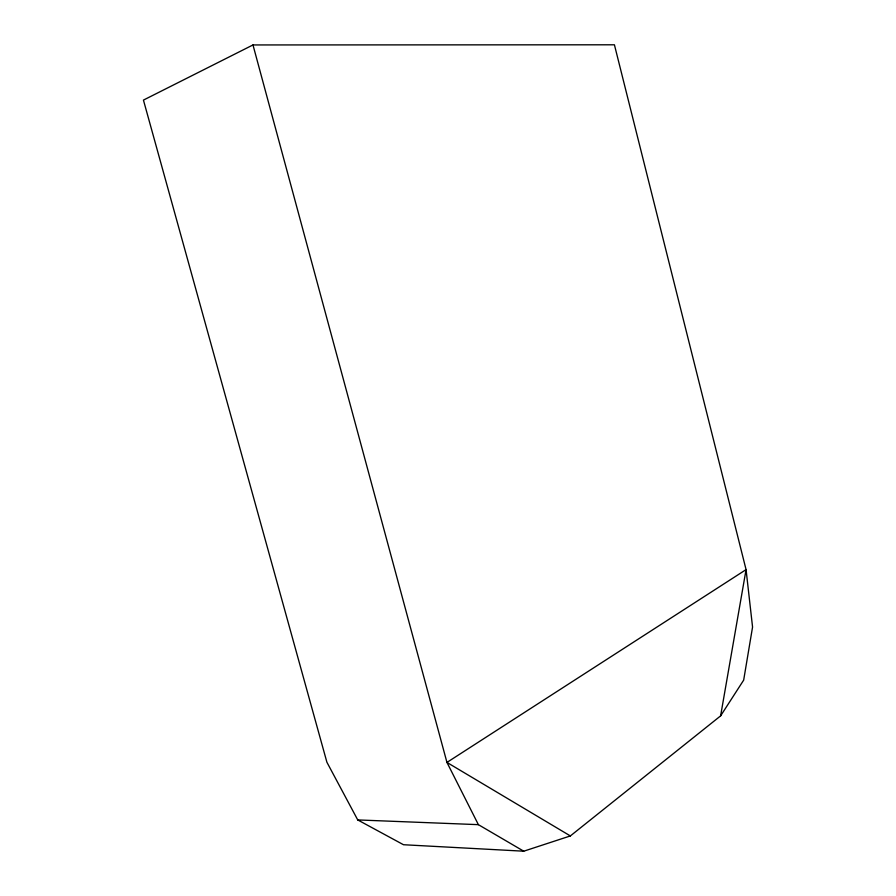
<?xml version="1.0" encoding="UTF-8"?>
<svg xmlns="http://www.w3.org/2000/svg" width="896" height="896" viewBox="0 0 896 896"><rect width="100%" height="100%" fill="white"/><g stroke="black" fill="none" stroke-linecap="round" stroke-linejoin="round"><path stroke-width="1.34" d="M720.608 715.882L746.066 569.621L614.421 44.8L252.974 44.946L143.438 100.094L326.906 762.25L357.739 819.93L403.491 844.726L523.746 851.2L570.36 835.934L720.608 715.882L743.669 680.131L752.562 627.043L746.066 569.621L446.947 762.418L478.386 824.656L523.746 851.2M357.739 819.93L478.386 824.656M570.36 835.934L446.947 762.418L252.974 44.946"/></g></svg>
